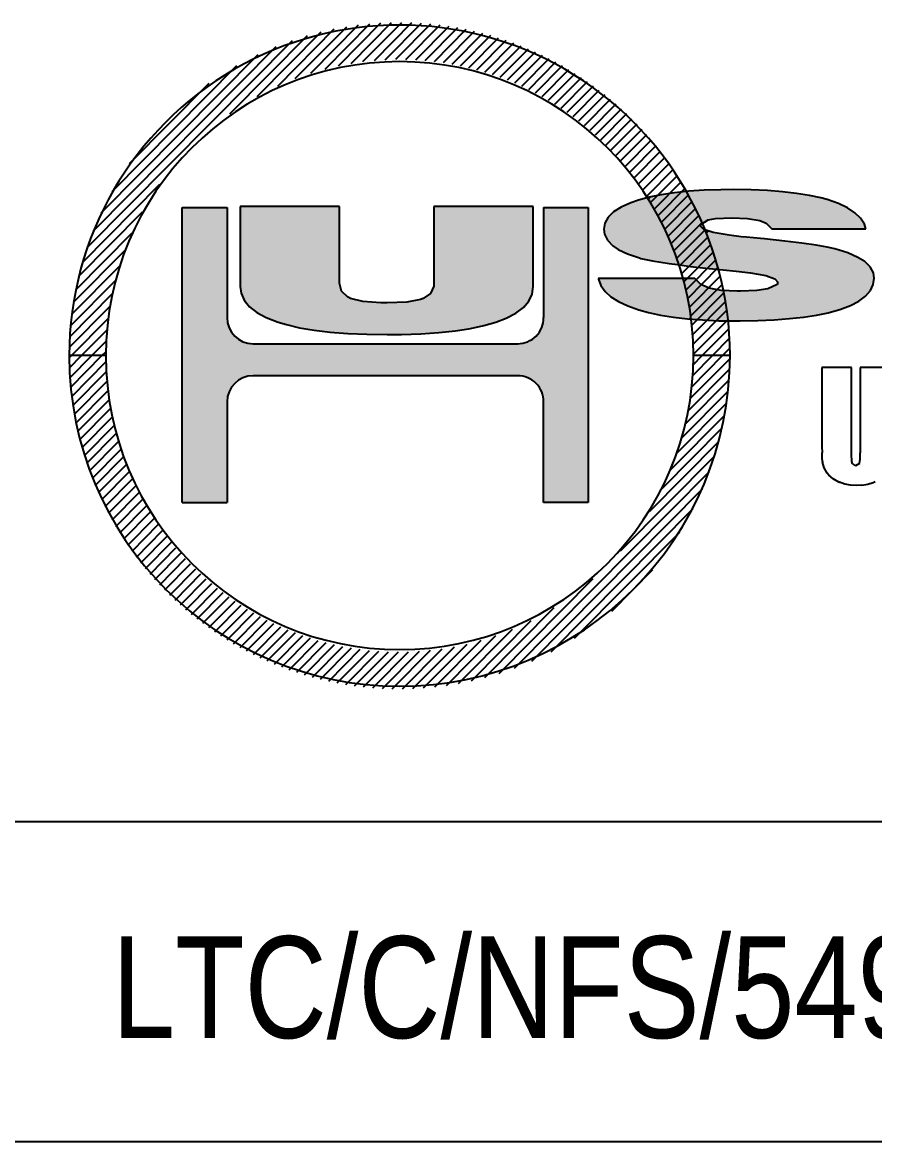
# Model space of a CAD drawing. Header units: millimetres. Extents: x -256 to 585, y -266 to 464.
# Drawn here: x 486.91 to 502.91, y -151.22 to -130.22 of the extents above; entities that cross this region are included whole.
import ezdxf

# ---------------------------------------------------------------- set-up
doc = ezdxf.new("R2010")
doc.units = ezdxf.units.MM
doc.styles.add('Arial', font='ARIAL.TTF', dxfattribs={"height": 0.2})

# ---------------------------------------------------------------- blocks, each defined once
blk = doc.blocks.new('Unknown-252070812-55925')
at = {"linetype": 'Continuous'}
for points in [[(500.588, -133.366), (500.26, -133.361), (497.905, -133.879)], [(500.26, -133.361), (500.022, -133.363), (497.905, -133.879)], [(500.022, -133.363), (499.71, -133.374), (497.905, -133.879)], [(500.894, -133.378), (500.588, -133.366), (497.905, -133.879)], [(499.71, -133.374), (499.419, -133.393), (497.905, -133.879)], [(501.179, -133.401), (500.894, -133.378), (497.905, -133.879)], [(499.419, -133.393), (499.15, -133.422), (497.905, -133.879)], [(501.441, -133.431), (501.179, -133.401), (497.905, -133.879)], [(499.15, -133.422), (498.903, -133.459), (497.905, -133.879)], [(501.682, -133.469), (501.441, -133.431), (497.905, -133.879)], [(498.903, -133.459), (498.678, -133.504), (497.905, -133.879)], [(501.9, -133.518), (501.682, -133.469), (497.905, -133.879)], [(498.678, -133.504), (498.473, -133.559), (497.905, -133.879)], [(502.019, -133.549), (501.9, -133.518), (497.905, -133.879)], [(490.755, -133.694), (489.909, -133.694), (490.755, -135.763)], [(490.755, -135.763), (489.909, -133.694), (490.756, -135.787)], [(490.756, -135.787), (489.909, -133.694), (490.758, -135.811)], [(490.758, -135.811), (489.909, -133.694), (490.761, -135.835)], [(490.761, -135.835), (489.909, -133.694), (490.765, -135.859)], [(490.765, -135.859), (489.909, -133.694), (490.77, -135.882)], [(490.77, -135.882), (489.909, -133.694), (490.776, -135.905)], [(490.776, -135.905), (489.909, -133.694), (490.784, -135.928)], [(490.784, -135.928), (489.909, -133.694), (490.792, -135.951)], [(489.909, -133.694), (489.909, -139.232), (490.792, -135.951)], [(492.863, -133.677), (491.002, -133.677), (491.018, -135.302)], [(491.002, -133.677), (491.002, -135.177), (491.018, -135.302)], [(492.863, -135.118), (492.863, -133.677), (491.018, -135.302)], [(496.499, -133.677), (494.637, -133.677), (496.174, -135.679)], [(494.637, -133.677), (494.637, -135.118), (496.174, -135.679)], [(496.499, -135.177), (496.499, -133.677), (496.174, -135.679)], [(496.35, -136.873), (497.529, -133.694), (496.327, -136.866)], [(497.529, -133.694), (496.666, -135.928), (496.327, -136.866)], [(496.372, -136.88), (497.529, -133.694), (496.35, -136.873)], [(496.395, -136.889), (497.529, -133.694), (496.372, -136.88)], [(496.416, -136.899), (497.529, -133.694), (496.395, -136.889)], [(496.438, -136.909), (497.529, -133.694), (496.416, -136.899)], [(496.459, -136.921), (497.529, -133.694), (496.438, -136.909)], [(496.479, -136.934), (497.529, -133.694), (496.459, -136.921)], [(496.498, -136.948), (497.529, -133.694), (496.479, -136.934)], [(496.517, -136.963), (497.529, -133.694), (496.498, -136.948)], [(496.535, -136.979), (497.529, -133.694), (496.517, -136.963)], [(496.552, -136.995), (497.529, -133.694), (496.535, -136.979)], [(496.569, -137.013), (497.529, -133.694), (496.552, -136.995)], [(496.584, -137.031), (497.529, -133.694), (496.569, -137.013)], [(496.599, -137.05), (497.529, -133.694), (496.584, -137.031)], [(496.613, -137.069), (497.529, -133.694), (496.599, -137.05)], [(496.626, -137.09), (497.529, -133.694), (496.613, -137.069)], [(496.637, -137.111), (497.529, -133.694), (496.626, -137.09)], [(496.648, -137.132), (497.529, -133.694), (496.637, -137.111)], [(496.658, -137.154), (497.529, -133.694), (496.648, -137.132)], [(497.529, -139.232), (497.529, -133.694), (496.658, -137.154)], [(496.674, -135.905), (496.666, -135.928), (497.529, -133.694)], [(496.68, -135.882), (496.674, -135.905), (497.529, -133.694)], [(496.685, -135.859), (496.68, -135.882), (497.529, -133.694)], [(496.689, -135.835), (496.685, -135.859), (497.529, -133.694)], [(496.692, -135.811), (496.689, -135.835), (497.529, -133.694)], [(496.694, -135.787), (496.692, -135.811), (497.529, -133.694)], [(496.695, -135.763), (496.694, -135.787), (497.529, -133.694)], [(496.695, -133.694), (496.695, -135.763), (497.529, -133.694)], [(502.226, -133.622), (502.019, -133.549), (497.905, -133.879)], [(498.473, -133.559), (498.33, -133.608), (497.905, -133.879)], [(498.33, -133.608), (498.148, -133.689), (497.905, -133.879)], [(502.399, -133.703), (502.226, -133.622), (497.905, -133.879)], [(498.148, -133.689), (498.006, -133.779), (497.905, -133.879)], [(502.538, -133.795), (502.399, -133.703), (497.905, -133.879)], [(497.844, -133.988), (497.824, -134.105), (497.905, -133.879)], [(497.824, -134.105), (497.838, -134.2), (497.905, -133.879)], [(497.838, -134.2), (497.894, -134.311), (497.905, -133.879)], [(497.894, -134.311), (497.993, -134.413), (497.905, -133.879)], [(502.643, -133.898), (502.538, -133.795), (497.905, -133.879)], [(497.993, -134.413), (498.093, -134.482), (497.905, -133.879)], [(498.093, -134.482), (498.27, -134.568), (497.905, -133.879)], [(498.27, -134.568), (498.493, -134.644), (497.905, -133.879)], [(498.493, -134.644), (498.517, -134.652), (497.905, -133.879)], [(498.517, -134.652), (498.737, -134.697), (497.905, -133.879)], [(498.737, -134.697), (499.048, -134.747), (497.905, -133.879)], [(499.048, -134.747), (499.205, -134.768), (497.905, -133.879)], [(499.205, -134.768), (499.454, -134.801), (497.905, -133.879)], [(499.454, -134.801), (499.742, -134.834), (497.905, -133.879)], [(499.742, -134.834), (500.066, -134.869), (497.905, -133.879)], [(500.066, -134.869), (500.307, -134.893), (497.905, -133.879)], [(500.307, -134.893), (500.578, -134.924), (497.905, -133.879)], [(500.578, -134.924), (500.863, -134.975), (497.905, -133.879)], [(500.863, -134.975), (501.033, -135.034), (497.905, -133.879)], [(501.033, -135.034), (502.451, -135.535), (497.905, -133.879)], [(502.451, -135.535), (502.612, -135.451), (497.905, -133.879)], [(502.612, -135.451), (502.738, -135.359), (497.905, -133.879)], [(502.738, -135.359), (502.828, -135.255), (497.905, -133.879)], [(502.828, -135.255), (502.882, -135.143), (497.905, -133.879)], [(502.882, -135.143), (502.9, -135.022), (497.905, -133.879)], [(502.9, -135.022), (502.885, -134.92), (497.905, -133.879)], [(502.885, -134.92), (502.825, -134.809), (497.905, -133.879)], [(502.825, -134.809), (502.722, -134.709), (497.905, -133.879)], [(502.722, -134.709), (502.594, -134.632), (497.905, -133.879)], [(502.594, -134.632), (502.402, -134.55), (497.905, -133.879)], [(502.402, -134.55), (500.179, -134.217), (497.905, -133.879)], [(500.179, -134.217), (499.878, -134.167), (497.905, -133.879)], [(499.878, -134.167), (499.699, -134.111), (497.905, -133.879)], [(499.699, -134.111), (499.638, -134.05), (497.905, -133.879)], [(499.638, -134.05), (499.644, -134.018), (497.905, -133.879)], [(499.644, -134.018), (499.784, -133.929), (497.905, -133.879)], [(499.784, -133.929), (499.92, -133.904), (497.905, -133.879)], [(499.92, -133.904), (500.229, -133.889), (497.905, -133.879)], [(500.229, -133.889), (502.643, -133.898), (497.905, -133.879)], [(500.52, -133.901), (502.643, -133.898), (500.229, -133.889)], [(502.714, -134.009), (502.643, -133.898), (500.52, -133.901)], [(500.751, -133.94), (502.742, -134.094), (500.52, -133.901)], [(502.742, -134.094), (502.714, -134.009), (500.52, -133.901)], [(500.872, -133.988), (502.742, -134.094), (500.751, -133.94)], [(500.976, -134.094), (502.742, -134.094), (500.872, -133.988)], [(500.401, -134.244), (500.179, -134.217), (502.402, -134.55)], [(500.504, -134.255), (500.401, -134.244), (502.402, -134.55)], [(500.765, -134.281), (500.504, -134.255), (502.402, -134.55)], [(500.838, -134.287), (500.765, -134.281), (502.402, -134.55)], [(501.219, -134.329), (500.838, -134.287), (502.402, -134.55)], [(501.542, -134.368), (501.219, -134.329), (502.402, -134.55)], [(501.807, -134.406), (501.542, -134.368), (502.402, -134.55)], [(502.015, -134.442), (501.807, -134.406), (502.402, -134.55)], [(502.16, -134.475), (502.015, -134.442), (502.402, -134.55)], [(492.902, -135.268), (492.863, -135.118), (491.018, -135.302)], [(494.633, -135.175), (494.572, -135.312), (496.174, -135.679)], [(494.637, -135.118), (494.633, -135.175), (496.174, -135.679)], [(496.479, -135.321), (496.499, -135.177), (496.174, -135.679)], [(499.531, -135.03), (497.721, -135.03), (499.642, -135.143)], [(499.642, -135.143), (497.721, -135.03), (499.803, -135.213)], [(499.803, -135.213), (497.721, -135.03), (500.026, -135.253)], [(497.721, -135.03), (497.724, -135.042), (500.026, -135.253)], [(497.724, -135.042), (497.771, -135.16), (500.026, -135.253)], [(500.026, -135.253), (497.771, -135.16), (500.329, -135.269)], [(497.771, -135.16), (497.849, -135.27), (500.329, -135.269)], [(500.905, -135.223), (499.982, -135.82), (501.076, -135.14)], [(499.982, -135.82), (500.307, -135.825), (501.076, -135.14)], [(500.307, -135.825), (500.385, -135.825), (501.076, -135.14)], [(500.385, -135.825), (500.714, -135.818), (501.076, -135.14)], [(500.714, -135.818), (501.023, -135.805), (501.076, -135.14)], [(501.076, -135.14), (501.023, -135.805), (501.09, -135.099)], [(501.023, -135.805), (501.309, -135.782), (501.09, -135.099)], [(501.09, -135.099), (501.814, -135.716), (501.033, -135.034)], [(501.814, -135.716), (502.034, -135.67), (501.033, -135.034)], [(502.034, -135.67), (502.231, -135.616), (501.033, -135.034)], [(502.231, -135.616), (502.253, -135.609), (501.033, -135.034)], [(502.253, -135.609), (502.451, -135.535), (501.033, -135.034)], [(501.309, -135.782), (501.573, -135.753), (501.09, -135.099)], [(501.573, -135.753), (501.814, -135.716), (501.09, -135.099)], [(493.015, -135.374), (492.902, -135.268), (491.018, -135.302)], [(491.074, -135.436), (491.172, -135.557), (491.018, -135.302)], [(491.172, -135.557), (491.311, -135.665), (491.018, -135.302)], [(491.311, -135.665), (491.49, -135.762), (491.018, -135.302)], [(491.49, -135.762), (491.71, -135.847), (491.018, -135.302)], [(491.71, -135.847), (491.87, -135.894), (491.018, -135.302)], [(491.87, -135.894), (492.115, -135.951), (491.018, -135.302)], [(492.115, -135.951), (492.387, -135.998), (491.018, -135.302)], [(492.387, -135.998), (492.69, -136.034), (491.018, -135.302)], [(492.69, -136.034), (493.018, -136.059), (491.018, -135.302)], [(493.018, -136.059), (493.375, -136.075), (491.018, -135.302)], [(493.375, -136.075), (493.76, -136.08), (491.018, -135.302)], [(493.76, -136.08), (494.027, -136.078), (491.018, -135.302)], [(494.027, -136.078), (494.393, -136.066), (491.018, -135.302)], [(494.393, -136.066), (494.729, -136.042), (491.018, -135.302)], [(494.729, -136.042), (495.039, -136.009), (491.018, -135.302)], [(495.039, -136.009), (495.32, -135.967), (491.018, -135.302)], [(495.32, -135.967), (495.574, -135.912), (491.018, -135.302)], [(495.574, -135.912), (495.798, -135.849), (491.018, -135.302)], [(495.798, -135.849), (495.99, -135.775), (491.018, -135.302)], [(495.99, -135.775), (496.174, -135.679), (491.018, -135.302)], [(496.174, -135.679), (493.637, -135.486), (491.018, -135.302)], [(493.637, -135.486), (493.302, -135.461), (491.018, -135.302)], [(493.302, -135.461), (493.071, -135.403), (491.018, -135.302)], [(493.071, -135.403), (493.015, -135.374), (491.018, -135.302)], [(494.436, -135.404), (494.386, -135.422), (496.174, -135.679)], [(494.572, -135.312), (494.436, -135.404), (496.174, -135.679)], [(496.417, -135.453), (496.479, -135.321), (496.174, -135.679)], [(500.329, -135.269), (497.849, -135.27), (500.39, -135.269)], [(497.849, -135.27), (497.959, -135.37), (500.39, -135.269)], [(500.39, -135.269), (497.959, -135.37), (500.696, -135.256)], [(497.959, -135.37), (498.101, -135.461), (500.696, -135.256)], [(498.101, -135.461), (498.275, -135.544), (500.696, -135.256)], [(498.275, -135.544), (498.481, -135.616), (500.696, -135.256)], [(500.696, -135.256), (498.481, -135.616), (500.905, -135.223)], [(498.481, -135.616), (498.662, -135.666), (500.905, -135.223)], [(498.662, -135.666), (498.886, -135.715), (500.905, -135.223)], [(498.886, -135.715), (499.13, -135.753), (500.905, -135.223)], [(499.13, -135.753), (499.394, -135.785), (500.905, -135.223)], [(499.394, -135.785), (499.677, -135.807), (500.905, -135.223)], [(499.677, -135.807), (499.982, -135.82), (500.905, -135.223)], [(493.76, -135.488), (493.637, -135.486), (496.174, -135.679)], [(494.125, -135.472), (493.76, -135.488), (496.174, -135.679)], [(494.386, -135.422), (494.125, -135.472), (496.174, -135.679)], [(496.315, -135.572), (496.417, -135.453), (496.174, -135.679)], [(490.792, -135.951), (489.909, -139.232), (490.802, -135.973)], [(490.802, -135.973), (489.909, -139.232), (490.813, -135.994)], [(490.813, -135.994), (489.909, -139.232), (490.824, -136.015)], [(490.824, -136.015), (489.909, -139.232), (490.837, -136.035)], [(490.837, -136.035), (489.909, -139.232), (490.851, -136.055)], [(496.28, -136.857), (496.648, -135.973), (496.256, -136.854)], [(496.648, -135.973), (496.637, -135.994), (496.256, -136.854)], [(496.637, -135.994), (496.626, -136.015), (496.256, -136.854)], [(496.626, -136.015), (496.613, -136.035), (496.256, -136.854)], [(496.613, -136.035), (496.599, -136.055), (496.256, -136.854)], [(496.303, -136.861), (496.658, -135.951), (496.28, -136.857)], [(496.658, -135.951), (496.648, -135.973), (496.28, -136.857)], [(496.327, -136.866), (496.658, -135.951), (496.303, -136.861)], [(496.666, -135.928), (496.658, -135.951), (496.327, -136.866)], [(490.851, -136.055), (489.909, -139.232), (490.866, -136.074)], [(490.866, -136.074), (489.909, -139.232), (490.881, -136.092)], [(490.881, -136.092), (489.909, -139.232), (490.898, -136.11)], [(490.898, -136.11), (489.909, -139.232), (490.915, -136.126)], [(490.915, -136.126), (489.909, -139.232), (490.933, -136.142)], [(490.933, -136.142), (489.909, -139.232), (490.952, -136.157)], [(490.952, -136.157), (489.909, -139.232), (490.971, -136.171)], [(490.971, -136.171), (489.909, -139.232), (490.992, -136.184)], [(490.992, -136.184), (489.909, -139.232), (491.012, -136.195)], [(491.012, -136.195), (489.909, -139.232), (491.034, -136.206)], [(491.034, -136.206), (489.909, -139.232), (491.055, -136.216)], [(491.055, -136.216), (489.909, -139.232), (491.078, -136.225)], [(491.078, -136.225), (489.909, -139.232), (491.1, -136.232)], [(491.1, -136.232), (489.909, -139.232), (491.123, -136.239)], [(491.123, -136.239), (489.909, -139.232), (491.147, -136.244)], [(491.147, -136.244), (489.909, -139.232), (491.17, -136.248)], [(489.909, -139.232), (490.792, -137.154), (491.17, -136.248)], [(490.792, -137.154), (490.802, -137.132), (491.17, -136.248)], [(491.17, -136.248), (490.802, -137.132), (491.194, -136.251)], [(491.194, -136.251), (490.802, -137.132), (491.218, -136.253)], [(490.802, -137.132), (490.813, -137.111), (491.218, -136.253)], [(491.218, -136.253), (490.813, -137.111), (491.241, -136.253)], [(490.813, -137.111), (490.824, -137.09), (491.241, -136.253)], [(490.824, -137.09), (490.837, -137.069), (491.241, -136.253)], [(490.837, -137.069), (490.851, -137.05), (491.241, -136.253)], [(490.851, -137.05), (490.866, -137.031), (491.241, -136.253)], [(490.866, -137.031), (490.881, -137.013), (491.241, -136.253)], [(490.881, -137.013), (490.898, -136.995), (491.241, -136.253)], [(490.898, -136.995), (490.915, -136.979), (491.241, -136.253)], [(490.915, -136.979), (490.933, -136.963), (491.241, -136.253)], [(490.933, -136.963), (490.952, -136.948), (491.241, -136.253)], [(490.952, -136.948), (490.971, -136.934), (491.241, -136.253)], [(490.971, -136.934), (490.992, -136.921), (491.241, -136.253)], [(490.992, -136.921), (491.012, -136.909), (491.241, -136.253)], [(491.012, -136.909), (491.034, -136.899), (491.241, -136.253)], [(491.034, -136.899), (491.055, -136.889), (491.241, -136.253)], [(491.055, -136.889), (491.078, -136.88), (491.241, -136.253)], [(491.078, -136.88), (491.1, -136.873), (491.241, -136.253)], [(491.1, -136.873), (491.123, -136.866), (491.241, -136.253)], [(491.123, -136.866), (491.147, -136.861), (491.241, -136.253)], [(491.147, -136.861), (491.17, -136.857), (491.241, -136.253)], [(491.17, -136.857), (491.194, -136.854), (491.241, -136.253)], [(491.194, -136.854), (491.218, -136.852), (491.241, -136.253)], [(491.218, -136.852), (491.241, -136.852), (491.241, -136.253)], [(491.241, -136.852), (496.209, -136.852), (491.241, -136.253)], [(496.209, -136.852), (496.232, -136.852), (491.241, -136.253)], [(496.232, -136.852), (496.256, -136.854), (491.241, -136.253)], [(496.256, -136.854), (496.209, -136.253), (491.241, -136.253)], [(496.232, -136.253), (496.209, -136.253), (496.256, -136.854)], [(496.256, -136.251), (496.232, -136.253), (496.256, -136.854)], [(496.599, -136.055), (496.584, -136.074), (496.256, -136.854)], [(496.584, -136.074), (496.569, -136.092), (496.256, -136.854)], [(496.569, -136.092), (496.552, -136.11), (496.256, -136.854)], [(496.552, -136.11), (496.535, -136.126), (496.256, -136.854)], [(496.535, -136.126), (496.517, -136.142), (496.256, -136.854)], [(496.517, -136.142), (496.498, -136.157), (496.256, -136.854)], [(496.498, -136.157), (496.479, -136.171), (496.256, -136.854)], [(496.479, -136.171), (496.459, -136.184), (496.256, -136.854)], [(496.459, -136.184), (496.438, -136.195), (496.256, -136.854)], [(496.438, -136.195), (496.416, -136.206), (496.256, -136.854)], [(496.416, -136.206), (496.395, -136.216), (496.256, -136.854)], [(496.395, -136.216), (496.372, -136.225), (496.256, -136.854)], [(496.372, -136.225), (496.35, -136.232), (496.256, -136.854)], [(496.35, -136.232), (496.327, -136.239), (496.256, -136.854)], [(496.327, -136.239), (496.303, -136.244), (496.256, -136.854)], [(496.303, -136.244), (496.28, -136.248), (496.256, -136.854)], [(496.28, -136.248), (496.256, -136.251), (496.256, -136.854)], [(490.784, -137.177), (490.792, -137.154), (489.909, -139.232)], [(490.776, -137.199), (490.784, -137.177), (489.909, -139.232)], [(490.77, -137.223), (490.776, -137.199), (489.909, -139.232)], [(490.765, -137.246), (490.77, -137.223), (489.909, -139.232)], [(490.761, -137.27), (490.765, -137.246), (489.909, -139.232)], [(490.758, -137.294), (490.761, -137.27), (489.909, -139.232)], [(490.756, -137.318), (490.758, -137.294), (489.909, -139.232)], [(496.666, -137.177), (497.529, -139.232), (496.658, -137.154)], [(496.674, -137.199), (497.529, -139.232), (496.666, -137.177)], [(496.68, -137.223), (497.529, -139.232), (496.674, -137.199)], [(496.685, -137.246), (497.529, -139.232), (496.68, -137.223)], [(496.689, -137.27), (497.529, -139.232), (496.685, -137.246)], [(496.692, -137.294), (497.529, -139.232), (496.689, -137.27)], [(496.694, -137.318), (497.529, -139.232), (496.692, -137.294)], [(490.755, -137.342), (490.756, -137.318), (489.909, -139.232)], [(490.755, -139.232), (490.755, -137.342), (489.909, -139.232)], [(496.695, -137.342), (497.529, -139.232), (496.694, -137.318)], [(496.695, -139.232), (497.529, -139.232), (496.695, -137.342)]]:
    blk.add_hatch(color=3, dxfattribs=at).paths.add_polyline_path(points)
at = {"color": 3, "linetype": 'Continuous'}
for p, q in [((491.704, -131.418), (492.766, -130.347)), ((492.032, -131.28), (492.999, -130.305)), ((492.325, -131.177), (493.222, -130.272)), ((492.594, -131.099), (493.436, -130.249)), ((492.844, -131.039), (493.642, -130.234)), ((493.08, -130.993), (493.841, -130.226)), ((493.304, -130.96), (494.034, -130.224)), ((493.518, -130.937), (494.221, -130.228)), ((493.722, -130.924), (494.403, -130.238)), ((493.919, -130.917), (494.579, -130.252)), ((494.11, -130.918), (494.751, -130.271)), ((494.294, -130.925), (494.919, -130.294)), ((494.472, -130.938), (495.083, -130.322)), ((494.645, -130.956), (495.243, -130.353)), ((488.126, -134.447), (491.98, -130.562)), ((490.805, -131.94), (492.26, -130.473)), ((491.319, -131.614), (492.52, -130.403)), ((494.813, -130.979), (495.4, -130.387)), ((494.977, -131.006), (495.553, -130.425)), ((495.137, -131.038), (495.703, -130.467)), ((495.292, -131.074), (495.85, -130.511)), ((495.444, -131.113), (495.994, -130.559)), ((488.24, -134.14), (491.676, -130.677)), ((495.592, -131.156), (496.135, -130.609)), ((495.737, -131.203), (496.273, -130.662)), ((495.879, -131.252), (496.408, -130.718)), ((496.017, -131.305), (496.541, -130.777)), ((488.389, -133.798), (491.336, -130.827)), ((496.152, -131.361), (496.672, -130.838)), ((496.285, -131.42), (496.8, -130.901)), ((496.415, -131.482), (496.925, -130.967)), ((488.595, -133.398), (490.939, -131.034)), ((496.541, -131.547), (497.048, -131.036)), ((496.666, -131.614), (497.169, -131.107)), ((496.787, -131.684), (497.287, -131.18)), ((488.924, -132.873), (490.419, -131.366)), ((496.906, -131.757), (497.404, -131.255)), ((497.023, -131.832), (497.518, -131.333)), ((497.136, -131.909), (497.629, -131.412)), ((497.248, -131.989), (497.739, -131.494)), ((497.357, -132.072), (497.847, -131.578)), ((497.464, -132.157), (497.952, -131.665)), ((497.568, -132.244), (498.055, -131.753)), ((497.67, -132.334), (498.157, -131.844)), ((497.77, -132.426), (498.256, -131.936)), ((497.867, -132.521), (498.353, -132.031)), ((497.962, -132.617), (498.448, -132.128)), ((498.054, -132.717), (498.541, -132.226)), ((498.144, -132.818), (498.631, -132.327)), ((498.232, -132.922), (498.72, -132.43)), ((498.318, -133.028), (498.807, -132.536)), ((498.401, -133.137), (498.891, -132.643)), ((498.482, -133.248), (498.974, -132.752)), ((498.56, -133.362), (499.054, -132.864)), ((498.636, -133.478), (499.132, -132.978)), ((498.709, -133.597), (499.208, -133.094)), ((488.038, -134.729), (489.493, -133.262)), ((498.78, -133.718), (499.281, -133.212)), ((498.678, -133.504), (498.473, -133.559)), ((498.668, -133.53), (498.697, -133.5)), ((498.903, -133.459), (498.678, -133.504)), ((498.848, -133.842), (499.353, -133.333)), ((499.15, -133.422), (498.903, -133.459)), ((498.913, -133.968), (499.422, -133.456)), ((499.419, -133.393), (499.15, -133.422)), ((499.71, -133.374), (499.419, -133.393)), ((500.022, -133.363), (499.71, -133.374)), ((500.26, -133.361), (500.022, -133.363)), ((500.588, -133.366), (500.26, -133.361)), ((500.894, -133.378), (500.588, -133.366)), ((501.179, -133.401), (500.894, -133.378)), ((501.441, -133.431), (501.179, -133.401)), ((501.682, -133.469), (501.441, -133.431)), ((501.9, -133.518), (501.682, -133.469)), ((502.019, -133.549), (501.9, -133.518)), ((489.909, -139.232), (489.909, -133.694)), ((489.909, -133.694), (490.755, -133.694)), ((489.909, -133.698), (489.912, -133.694)), ((490.755, -133.694), (490.755, -135.763)), ((491.002, -133.677), (491.002, -135.177)), ((492.863, -133.677), (491.002, -133.677)), ((492.863, -135.118), (492.863, -133.677)), ((494.637, -133.677), (494.637, -135.118)), ((496.499, -133.677), (494.637, -133.677)), ((494.637, -133.695), (494.655, -133.677)), ((496.499, -135.177), (496.499, -133.677)), ((496.695, -133.694), (496.695, -135.763)), ((496.695, -133.694), (497.529, -133.694)), ((497.529, -133.694), (497.529, -139.232)), ((498.148, -133.689), (498.006, -133.779)), ((498.33, -133.608), (498.148, -133.689)), ((498.473, -133.559), (498.33, -133.608)), ((498.976, -134.097), (499.488, -133.581)), ((499.036, -134.23), (499.553, -133.709)), ((502.226, -133.622), (502.019, -133.549)), ((502.399, -133.703), (502.226, -133.622)), ((502.538, -133.795), (502.399, -133.703)), ((487.968, -134.992), (489.169, -133.781)), ((497.905, -133.879), (497.844, -133.988)), ((498.006, -133.779), (497.905, -133.879)), ((499.093, -134.365), (499.615, -133.839)), ((499.644, -134.018), (499.784, -133.929)), ((499.784, -133.929), (499.92, -133.904)), ((499.92, -133.904), (500.229, -133.889)), ((500.229, -133.889), (500.52, -133.901)), ((500.52, -133.901), (500.751, -133.94)), ((500.751, -133.94), (500.872, -133.988)), ((502.643, -133.898), (502.538, -133.795)), ((502.714, -134.009), (502.643, -133.898)), ((497.844, -133.988), (497.824, -134.105)), ((497.824, -134.105), (497.838, -134.2)), ((499.147, -134.503), (499.674, -133.971)), ((499.198, -134.644), (499.731, -134.107)), ((499.638, -134.05), (499.644, -134.018)), ((499.699, -134.111), (499.638, -134.05)), ((499.878, -134.167), (499.699, -134.111)), ((499.755, -134.167), (499.783, -134.138)), ((500.872, -133.988), (500.976, -134.094)), ((500.976, -134.094), (502.742, -134.094)), ((502.742, -134.094), (502.714, -134.009)), ((487.913, -135.24), (488.975, -134.169)), ((497.838, -134.2), (497.894, -134.311)), ((497.894, -134.311), (497.993, -134.413)), ((499.246, -134.788), (499.785, -134.245)), ((500.179, -134.217), (499.878, -134.167)), ((500.401, -134.244), (500.179, -134.217)), ((500.504, -134.255), (500.401, -134.244)), ((500.765, -134.281), (500.504, -134.255)), ((500.838, -134.287), (500.765, -134.281)), ((501.219, -134.329), (500.838, -134.287)), ((501.542, -134.368), (501.219, -134.329)), ((501.807, -134.406), (501.542, -134.368)), ((487.871, -135.475), (488.838, -134.5)), ((497.993, -134.413), (498.093, -134.482)), ((498.093, -134.482), (498.27, -134.568)), ((498.27, -134.568), (498.493, -134.644)), ((499.29, -134.936), (499.836, -134.385)), ((499.331, -135.087), (499.885, -134.529)), ((502.015, -134.442), (501.807, -134.406)), ((502.16, -134.475), (502.015, -134.442)), ((502.402, -134.55), (502.16, -134.475)), ((502.594, -134.632), (502.402, -134.55)), ((498.493, -134.644), (498.517, -134.652)), ((498.517, -134.652), (498.737, -134.697)), ((498.737, -134.697), (499.048, -134.747)), ((499.048, -134.747), (499.205, -134.768)), ((499.205, -134.768), (499.454, -134.801)), ((499.368, -135.242), (499.931, -134.675)), ((502.722, -134.709), (502.594, -134.632)), ((502.825, -134.809), (502.722, -134.709)), ((487.839, -135.7), (488.736, -134.795)), ((499.402, -135.401), (499.973, -134.825)), ((499.431, -135.564), (500.013, -134.978)), ((499.454, -134.801), (499.742, -134.834)), ((499.742, -134.834), (500.066, -134.869)), ((499.932, -134.855), (499.971, -134.815)), ((500.066, -134.869), (500.307, -134.893)), ((500.307, -134.893), (500.578, -134.924)), ((500.578, -134.924), (500.863, -134.975)), ((500.863, -134.975), (501.033, -135.034)), ((502.885, -134.92), (502.825, -134.809)), ((502.9, -135.022), (502.885, -134.92)), ((487.816, -135.915), (488.658, -135.066)), ((491.002, -135.177), (491.018, -135.302)), ((492.902, -135.268), (492.863, -135.118)), ((494.633, -135.175), (494.572, -135.312)), ((494.637, -135.118), (494.633, -135.175)), ((496.479, -135.321), (496.499, -135.177)), ((497.721, -135.03), (497.724, -135.042)), ((499.531, -135.03), (497.721, -135.03)), ((497.724, -135.042), (497.771, -135.16)), ((497.771, -135.16), (497.849, -135.27)), ((499.319, -135.039), (499.328, -135.03)), ((499.456, -135.731), (500.049, -135.134)), ((499.642, -135.143), (499.531, -135.03)), ((499.803, -135.213), (499.642, -135.143)), ((501.076, -135.14), (500.905, -135.223)), ((501.033, -135.034), (501.09, -135.099)), ((501.09, -135.099), (501.076, -135.14)), ((502.828, -135.255), (502.882, -135.143)), ((502.882, -135.143), (502.9, -135.022)), ((487.801, -136.123), (488.599, -135.318)), ((491.018, -135.302), (491.074, -135.436)), ((493.015, -135.374), (492.902, -135.268)), ((493.071, -135.403), (493.015, -135.374)), ((493.302, -135.461), (493.071, -135.403)), ((494.436, -135.404), (494.386, -135.422)), ((494.572, -135.312), (494.436, -135.404)), ((496.417, -135.453), (496.479, -135.321)), ((497.849, -135.27), (497.959, -135.37)), ((497.959, -135.37), (498.101, -135.461)), ((499.477, -135.903), (500.081, -135.293)), ((500.026, -135.253), (499.803, -135.213)), ((500.329, -135.269), (500.026, -135.253)), ((500.39, -135.269), (500.329, -135.269)), ((500.696, -135.256), (500.39, -135.269)), ((500.905, -135.223), (500.696, -135.256)), ((502.612, -135.451), (502.738, -135.359)), ((502.738, -135.359), (502.828, -135.255)), ((487.793, -136.324), (488.554, -135.556)), ((491.074, -135.436), (491.172, -135.557)), ((491.172, -135.557), (491.311, -135.665)), ((493.637, -135.486), (493.302, -135.461)), ((493.76, -135.488), (493.637, -135.486)), ((494.125, -135.472), (493.76, -135.488)), ((494.386, -135.422), (494.125, -135.472)), ((496.174, -135.679), (496.315, -135.572)), ((496.315, -135.572), (496.417, -135.453)), ((498.101, -135.461), (498.275, -135.544)), ((498.275, -135.544), (498.481, -135.616)), ((498.481, -135.616), (498.662, -135.666)), ((499.492, -136.08), (500.11, -135.457)), ((499.502, -136.262), (500.135, -135.624)), ((502.034, -135.67), (502.231, -135.616)), ((502.231, -135.616), (502.253, -135.609)), ((502.253, -135.609), (502.451, -135.535)), ((502.451, -135.535), (502.612, -135.451)), ((487.833, -136.475), (488.521, -135.782)), ((491.311, -135.665), (491.49, -135.762)), ((491.49, -135.762), (491.71, -135.847)), ((495.798, -135.849), (495.99, -135.775)), ((495.99, -135.775), (496.174, -135.679)), ((498.662, -135.666), (498.886, -135.715)), ((498.886, -135.715), (499.13, -135.753)), ((499.13, -135.753), (499.394, -135.785)), ((499.394, -135.785), (499.677, -135.807)), ((499.435, -135.788), (499.46, -135.763)), ((499.506, -136.451), (500.156, -135.795)), ((499.677, -135.807), (499.982, -135.82)), ((499.982, -135.82), (500.307, -135.825)), ((500.307, -135.825), (500.385, -135.825)), ((500.385, -135.825), (500.714, -135.818)), ((500.714, -135.818), (501.023, -135.805)), ((501.023, -135.805), (501.309, -135.782)), ((501.309, -135.782), (501.573, -135.753)), ((501.573, -135.753), (501.814, -135.716)), ((501.814, -135.716), (502.034, -135.67)), ((488.024, -136.475), (488.499, -135.997)), ((491.71, -135.847), (491.87, -135.894)), ((491.87, -135.894), (492.115, -135.951)), ((492.115, -135.951), (492.387, -135.998)), ((492.387, -135.998), (492.69, -136.034)), ((492.69, -136.034), (493.018, -136.059)), ((494.393, -136.066), (494.729, -136.042)), ((494.729, -136.042), (495.039, -136.009)), ((495.039, -136.009), (495.32, -135.967)), ((495.32, -135.967), (495.574, -135.912)), ((495.574, -135.912), (495.798, -135.849)), ((499.672, -136.475), (500.173, -135.971)), ((488.215, -136.475), (488.485, -136.204)), ((491.241, -136.253), (496.209, -136.253)), ((493.018, -136.059), (493.375, -136.075)), ((493.375, -136.075), (493.76, -136.08)), ((493.76, -136.08), (494.027, -136.078)), ((494.027, -136.078), (494.393, -136.066)), ((499.863, -136.475), (500.185, -136.151)), ((488.406, -136.475), (488.479, -136.402)), ((500.054, -136.475), (500.192, -136.337)), ((488.478, -136.475), (487.791, -136.475)), ((487.791, -136.518), (487.833, -136.475)), ((487.795, -136.706), (488.024, -136.475)), ((487.805, -136.889), (488.215, -136.475)), ((487.819, -137.067), (488.406, -136.475)), ((487.838, -137.241), (488.479, -136.594)), ((499.448, -137.279), (500.193, -136.528)), ((499.476, -137.059), (500.054, -136.475)), ((499.494, -136.848), (499.863, -136.475)), ((499.503, -136.646), (499.672, -136.475)), ((500.193, -136.475), (499.506, -136.475)), ((487.861, -137.41), (488.486, -136.779)), ((496.209, -136.852), (491.241, -136.852)), ((499.41, -137.51), (500.188, -136.725)), ((502.475, -136.7), (501.916, -136.7)), ((501.916, -136.7), (501.916, -137.981)), ((502.475, -138.323), (502.475, -136.7)), ((503.193, -136.7), (502.636, -136.7)), ((502.636, -136.7), (502.636, -138.296)), ((487.888, -137.575), (488.499, -136.959)), ((499.358, -137.755), (500.177, -136.93)), ((487.919, -137.737), (488.517, -137.134)), ((487.953, -137.895), (488.54, -137.303)), ((499.29, -138.016), (500.158, -137.141)), ((487.991, -138.049), (488.567, -137.468)), ((490.755, -137.342), (490.755, -139.232)), ((496.695, -139.232), (496.695, -137.342)), ((499.201, -138.298), (500.131, -137.361)), ((488.032, -138.2), (488.598, -137.629)), ((499.084, -138.609), (500.094, -137.591)), ((488.076, -138.348), (488.634, -137.786)), ((498.923, -138.964), (500.045, -137.832)), ((488.123, -138.493), (488.673, -137.939)), ((488.173, -138.635), (488.715, -138.089)), ((498.681, -139.399), (499.984, -138.087)), ((501.916, -137.981), (501.916, -138.017)), ((501.916, -138.017), (501.918, -138.171)), ((488.226, -138.775), (488.762, -138.235)), ((498.14, -140.138), (499.905, -138.358)), ((501.918, -138.171), (501.92, -138.296)), ((501.925, -138.393), (501.92, -138.296)), ((502.48, -138.46), (502.475, -138.323)), ((502.633, -138.416), (502.636, -138.296)), ((488.281, -138.911), (488.811, -138.377)), ((488.339, -139.045), (488.863, -138.517)), ((501.93, -138.462), (501.925, -138.393)), ((501.93, -138.462), (501.931, -138.472)), ((501.961, -138.578), (501.931, -138.472)), ((502.49, -138.504), (502.48, -138.46)), ((502.49, -138.504), (502.551, -138.544)), ((502.62, -138.5), (502.551, -138.544)), ((502.551, -138.544), (502.551, -138.544)), ((502.62, -138.5), (502.633, -138.416)), ((488.4, -139.177), (488.919, -138.653)), ((496.151, -142.336), (499.805, -138.651)), ((502.016, -138.678), (501.961, -138.578)), ((502.048, -138.719), (502.016, -138.678)), ((502.13, -138.789), (502.048, -138.719)), ((488.463, -139.306), (488.978, -138.787)), ((488.528, -139.432), (489.039, -138.918)), ((496.471, -142.206), (499.676, -138.974)), ((502.236, -138.846), (502.13, -138.789)), ((502.236, -138.846), (502.245, -138.85)), ((502.346, -138.884), (502.245, -138.85)), ((502.455, -138.903), (502.346, -138.884)), ((502.576, -138.91), (502.455, -138.903)), ((502.667, -138.906), (502.576, -138.91)), ((502.667, -138.906), (502.778, -138.888)), ((502.778, -138.888), (502.878, -138.856)), ((502.878, -138.856), (502.914, -138.839)), ((488.596, -139.556), (489.103, -139.045)), ((488.667, -139.678), (489.17, -139.171)), ((488.739, -139.797), (489.239, -139.293)), ((489.909, -139.232), (490.755, -139.232)), ((497.529, -139.232), (496.695, -139.232)), ((496.835, -142.031), (499.503, -139.341)), ((488.814, -139.915), (489.311, -139.413)), ((488.891, -140.029), (489.386, -139.53)), ((488.97, -140.142), (489.463, -139.645)), ((489.051, -140.253), (489.542, -139.758)), ((497.277, -141.777), (499.251, -139.788)), ((489.134, -140.361), (489.624, -139.868)), ((489.22, -140.467), (489.708, -139.975)), ((489.308, -140.572), (489.795, -140.08)), ((489.397, -140.674), (489.884, -140.183)), ((489.489, -140.774), (489.975, -140.284)), ((489.583, -140.871), (490.069, -140.382)), ((489.679, -140.967), (490.165, -140.477)), ((489.777, -141.061), (490.264, -140.571)), ((489.877, -141.152), (490.364, -140.661)), ((495.86, -142.437), (497.625, -140.657)), ((497.974, -141.268), (498.746, -140.489)), ((489.98, -141.242), (490.467, -140.75)), ((490.084, -141.329), (490.573, -140.836)), ((490.19, -141.414), (490.681, -140.92)), ((490.299, -141.497), (490.791, -141.001)), ((490.41, -141.578), (490.904, -141.08)), ((490.523, -141.657), (491.019, -141.157)), ((490.638, -141.733), (491.136, -141.231)), ((495.59, -142.516), (496.893, -141.203)), ((490.755, -141.808), (491.257, -141.302)), ((490.875, -141.879), (491.38, -141.371)), ((490.997, -141.949), (491.505, -141.437)), ((491.121, -142.016), (491.633, -141.5)), ((495.338, -142.578), (496.46, -141.446)), ((491.247, -142.081), (491.764, -141.56)), ((491.377, -142.144), (491.898, -141.618)), ((491.508, -142.203), (492.035, -141.672)), ((495.098, -142.627), (496.108, -141.608)), ((491.642, -142.261), (492.175, -141.724)), ((491.779, -142.315), (492.318, -141.772)), ((491.919, -142.367), (492.465, -141.817)), ((492.061, -142.416), (492.615, -141.858)), ((492.206, -142.462), (492.768, -141.895)), ((494.442, -142.71), (495.261, -141.885)), ((494.652, -142.691), (495.52, -141.816)), ((494.871, -142.664), (495.8, -141.727)), ((492.355, -142.505), (492.926, -141.929)), ((492.506, -142.545), (493.087, -141.959)), ((492.661, -142.581), (493.253, -141.984)), ((492.819, -142.614), (493.424, -142.005)), ((492.981, -142.643), (493.6, -142.02)), ((493.147, -142.669), (493.781, -142.03)), ((493.317, -142.69), (493.968, -142.034)), ((493.492, -142.706), (494.161, -142.031)), ((493.671, -142.718), (494.362, -142.022)), ((493.855, -142.725), (494.571, -142.003)), ((494.044, -142.727), (494.789, -141.976)), ((494.24, -142.722), (495.019, -141.937))]:
    blk.add_line(p, q, dxfattribs=at)
at = {"color": 7, "linetype": 'Continuous'}
for p, q in [((451.634, -145.212), (564.788, -145.212)), ((451.634, -151.22), (564.788, -151.22))]:
    blk.add_line(p, q, dxfattribs=at)
at = {"color": 3, "linetype": 'Continuous'}
for centre, radius, start, end in [((493.992, -136.475), 6.201, 359.9998, 180.0002), ((493.992, -136.475), 5.514, 0, 180), ((491.243, -135.765), 0.488, 179.7686, 269.7686), ((496.207, -135.765), 0.488, 270.2314, 0.2314), ((493.992, -136.475), 6.201, 180, 0), ((493.992, -136.475), 5.514, 180, 360), ((491.243, -137.34), 0.488, 90.2314, 180.2314), ((496.207, -137.34), 0.488, 359.7686, 89.7686)]:
    blk.add_arc(centre, radius, start, end, dxfattribs=at)
at = {"color": 7, "linetype": 'Continuous', "style": 'Arial', "width": 0.8}
blk.add_text('LTC/C/NFS/5496/21', height=1.91016, dxfattribs=at).set_placement((488.592, -149.277))

msp = doc.modelspace()

# ---------------------------------------------------------------- block references
msp.add_blockref('Unknown-252070812-55925', (0, 0))

doc.saveas('drawing.dxf')
